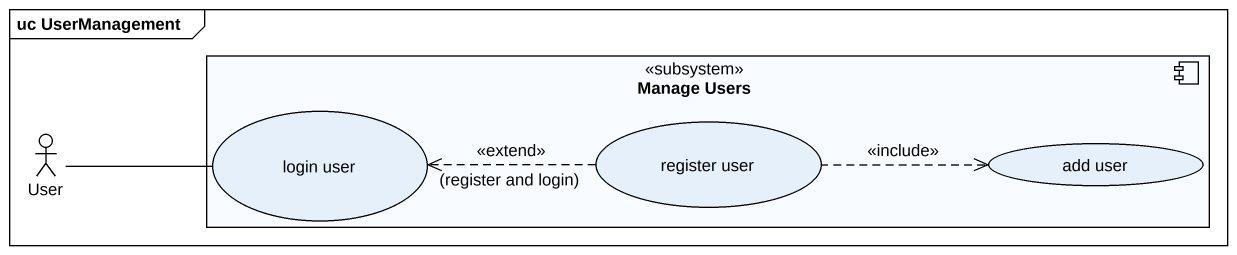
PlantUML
@startuml
mainframe uc UserManagement
component "Manage Users" as Manage_Users <<subsystem>> {
  usecase "login user" as login_user
  usecase "register user" as register_user
  usecase "add user" as add_user
}
actor User
User -right- login_user
register_user .left.> login_user : <<extend>>\n(register and login)
register_user .right.> add_user : <<include>>
@enduml
